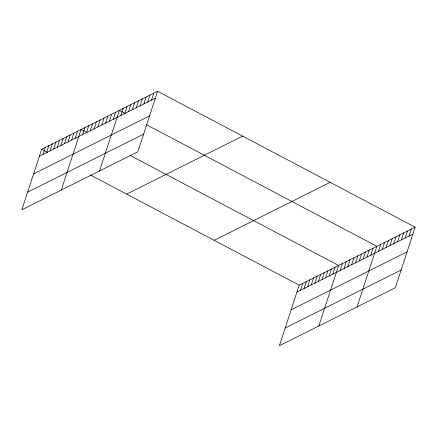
<?xml version="1.0" encoding="UTF-8"?>
<svg xmlns="http://www.w3.org/2000/svg" width="437" height="437" viewBox="0 0 437 437"><rect width="100%" height="100%" fill="white"/><g stroke="black" fill="none" stroke-linecap="round" stroke-linejoin="round"><path stroke-width="0.66" d="M157.604 91.273L41.641 149.268L21.85 209.826L137.813 151.825L157.604 91.273L415.15 227.174L395.359 287.732L279.396 345.727L299.187 285.175L415.15 227.174M42.957 154.419L45.23 147.477M46.541 152.628L48.813 145.685M50.124 150.831L52.396 143.893M53.713 149.039L55.98 142.096M57.296 147.247L59.563 140.304M60.88 145.455L63.146 138.513M64.463 143.664L66.735 136.721M68.046 141.872L70.319 134.929M71.63 140.075L73.902 133.138M75.219 138.283L77.486 131.34M61.278 190.106L81.069 129.549L87.012 132.684M82.626 134.58L84.898 127.637M86.455 132.662L88.722 125.719M90.279 130.75L92.551 123.808M94.108 128.839L96.375 121.896M97.937 126.921L100.204 119.978M101.761 125.009L104.033 118.066M105.59 123.092L107.857 116.155M109.414 121.18L111.686 114.237M113.243 119.268L115.51 112.325M99.543 170.965L119.339 110.408L125.282 113.549M120.896 115.439L123.163 108.496M124.72 113.527L126.992 106.584M128.549 111.61L130.816 104.667M132.378 109.698L134.645 102.755M136.202 107.781L138.474 100.843M140.031 105.869L142.298 98.926M143.855 103.957L146.127 97.014M147.684 102.04L149.951 95.097M151.508 100.128L153.78 93.185M300.503 290.321L302.77 283.378M304.086 288.529L306.353 281.586M307.67 286.738L309.942 279.795M311.253 284.946L313.526 278.003M314.842 283.154L317.109 276.211M318.426 281.357L320.692 274.42M322.009 279.565L324.276 272.622M325.592 277.774L327.859 270.831M329.176 275.982L331.448 269.039M332.759 274.19L335.032 267.247M318.824 326.007L338.615 265.456L129.805 155.266M340.172 270.481L342.439 263.538M344.001 268.569L346.268 261.626M347.825 266.652L350.097 259.709M351.654 264.74L353.921 257.797M355.478 262.828L357.75 255.885M359.307 260.911L361.574 253.968M363.131 258.999L365.403 252.056M366.96 257.087L369.227 250.144M370.789 255.17L373.056 248.227M357.089 306.872L376.88 246.315L146.679 124.835M378.442 251.341L380.709 244.398M382.266 249.429L384.538 242.486M386.095 247.517L388.362 240.574M389.919 245.599L392.191 238.657M393.748 243.688L396.015 236.745M397.572 241.776L399.844 234.833M401.401 239.858L403.668 232.916M405.225 237.947L407.497 231.004M409.054 236.029L411.321 229.086M39.374 156.211L155.337 98.216M33.589 173.904L149.552 115.903M27.635 192.133L143.598 134.137M126.632 194.115L242.595 136.12M214.196 240.323L330.159 182.327M296.92 292.113L412.883 234.117M291.135 309.806L407.098 251.81M285.175 328.034L401.139 270.039M41.641 149.268L47.584 152.404M90.377 174.986L299.187 285.175"/></g></svg>
